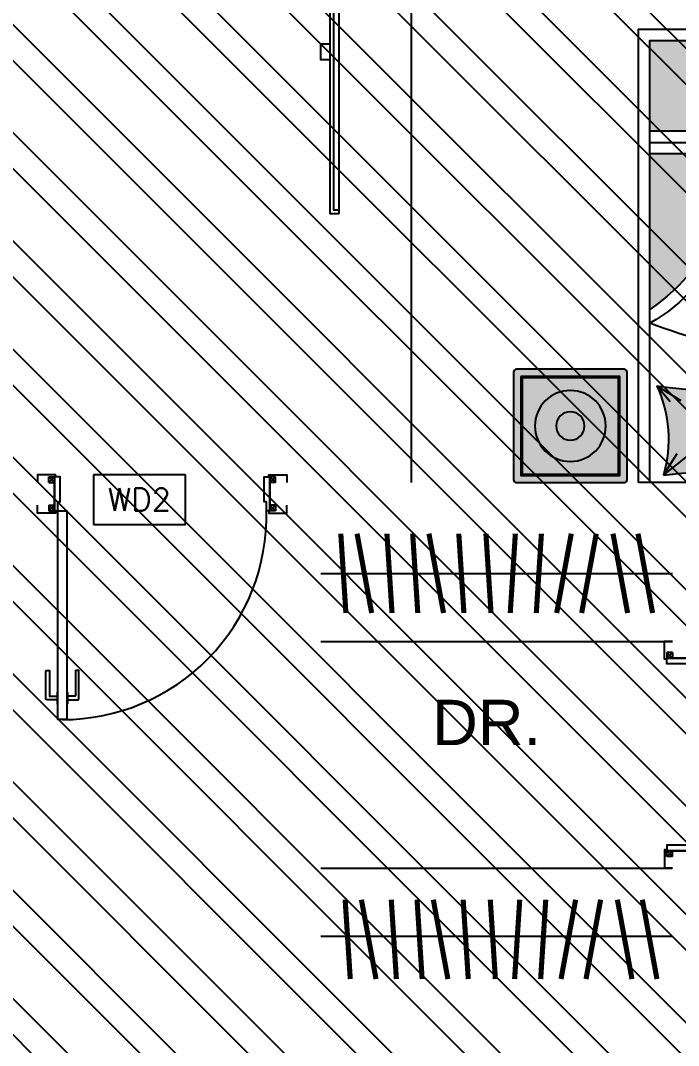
# Model space of a CAD drawing. Header units: centimetres. Extents: x -10658 to 14823, y -5448 to 3597.
# Drawn here: x -862.5 to -572.3, y 1234.8 to 1686.8 of the extents above; entities that cross this region are included whole.
import ezdxf

# ---------------------------------------------------------------- set-up
doc = ezdxf.new("R2010")
doc.units = ezdxf.units.CM
doc.header["$LTSCALE"] = 100
doc.header["$MEASUREMENT"] = 0
doc.header["$PDMODE"] = 35
for name, color, linetype in [('A0-01 FLOOR PLANS$0$CAB', 1, 'Continuous'), ('A0-01 FLOOR PLANS$0$CABINET', 4, 'Continuous'), ('A0-01 FLOOR PLANS$0$CAR', 1, 'Continuous'), ('A0-01 FLOOR PLANS$0$DOOR', 1, 'Continuous'), ('A0-01 FLOOR PLANS$0$FURNITURE', 111, 'Continuous'), ('A0-01 FLOOR PLANS$0$FURNITURE HATCH', 15, 'Continuous'), ('A0-01 FLOOR PLANS$0$TEXT', 3, 'Continuous'), ('A0-01 FLOOR PLANS$0$TEXT-SCHED', 3, 'Continuous'), ('A0-01 FLOOR PLANS$0$TILE', 252, 'Continuous'), ('DIM IN', 1, 'Continuous'), ('HATCH', 8, 'Continuous'), ('SOURROUNDING$0$KERBSTONE', 11, 'Continuous')]:
    doc.layers.add(name, color=color, linetype=linetype)
doc.styles.add('A0-01 FLOOR PLANS$0$A0-01 GROUND FLOOR PLAN - For Entry modification$0$ROMANS', font='romans')
doc.styles.add('A0-01 FLOOR PLANS$0$ART-PS-1', font='arial.ttf', dxfattribs={"height": 20})
doc.dimstyles.new('A0-01 FLOOR PLANS$0$A0-01 GROUND FLOOR PLAN - For Entry modification$0$text', dxfattribs={"dimtxt": 18, "dimasz": 10, "dimexe": 10, "dimexo": 10, "dimgap": -6, "dimtad": 1, "dimtih": 1, "dimtoh": 1, "dimdec": 0, "dimdsep": 46, "dimtxsty": 'A0-01 FLOOR PLANS$0$A0-01 GROUND FLOOR PLAN - For Entry modification$0$ROMANS', "dimblk1": 'A0-01 FLOOR PLANS$0$A0-01 GROUND FLOOR PLAN - For Entry modification$0$_ARCHTICK', "dimblk2": 'A0-01 FLOOR PLANS$0$A0-01 GROUND FLOOR PLAN - For Entry modification$0$_ARCHTICK', "dimsah": 1, "dimcen": 25, "dimdle": 10, "dimse1": 1, "dimse2": 1, "dimsd1": 1, "dimsd2": 1, "dimclrd": 1, "dimclre": 1, "dimclrt": 2, "dimadec": 0, "dimazin": 0, "dimtfac": 1, "dimtdec": 0, "dimtmove": 2, "dimatfit": 3, "dimldrblk": 'A0-01 FLOOR PLANS$0$A0-01 GROUND FLOOR PLAN - For Entry modification$0$_ARCHTICK', "dimfxl": 1, "dimtolj": 1, "dimtzin": 0, "dimarcsym": 0})

# ---------------------------------------------------------------- blocks, each defined once
blk = doc.blocks.new('SOURROUNDING')
at = {"layer": 'SOURROUNDING$0$KERBSTONE', "lineweight": 13}
h = blk.add_hatch(dxfattribs=at)
h.set_pattern_fill('AR-HBONE', color=252, scale=5, angle=90)
h.set_pattern_definition([(135, (0, 0), (-28.2842712474619, 1.731912112470987e-15), [60, -20]), (225, (-14.142135625, 14.142135625), (-28.2842712474619, 3.9523581617213e-15), [60, -20])])
h.paths.add_polyline_path([(-174.9999999999995, 1001.388733368148), (-180.2372202335287, 999.4018025608985), (-174.9999999999998, 1003.262964355024), (-174.9999999999975, 1910.06746708433), (-189.1883495621125, 1904.684598388356), (-174.9999999999975, 1915.145016474309), (-174.9999999999975, 1965.254414543792), (-177.7862639594871, 1965.570847487486), (-174.9999999999973, 1966.160834471921), (-174.9999999999961, 2515.31407094349), (-190.9484910254077, 2509.26342828679), (-174.9999999999961, 2521.021517783776), (-174.9999999999959, 2569.633347105632), (-179.5464054227816, 2570.14967738592), (-174.9999999999961, 2571.112371539958), (-174.9999999999957, 2808.000000000006), (-890.000000000025, 2808.000000000006), (-890.000000000025, 3028), (-1810.000000000075, 3028), (-1810.000000000024, 2511.189775922623), (-1925.000000000019, 2511.189775922612), (-1925.00000000004, 1979.719852353628), (-1810.000000000056, 1979.719852353628), (-1809.999999999347, 775.0000000018035), (-3028, 775.0000000018031), (-3028, 650.0000000018035), (-2728, 650.0000000018035), (-2447.999999999999, 650.000000001804), (-2428, 650.0000000018035), (-1382.065571825893, 650.0000000018035), (-1382.065571825892, 25.00000000000011), (-1257.585336144932, 25.00000000000011), (-1257.065571825896, 25.00000000316902), (-857.0655718258947, 24.99999999999989), (-732.0659801441941, 25), (-732.065571825893, 667.9999999999965), (-175.0000000000002, 668.000000000032)])
h.paths.add_polyline_path([(-1685, 828.0000000000057), (-1685, 2129.719852353604), (-1770.000000000009, 2129.719852353604), (-1770.000000000009, 2361.189775922634), (-1685, 2361.189775922634), (-1685, 2748.000000000005), (-1220, 2748.000000000005), (-1219.999999999999, 2683.000000000005), (-890, 2683.000000000005), (-300, 2683.000000000006), (-300, 788.0000000000057), (-589.9999999999995, 788.0000000000057), (-589.9999999999997, 793.0000000000057), (-817, 793.0000000000055), (-817, 713.0000000000298), (-1286.116348528466, 712.9999999999948), (-1287.5, 828.0000000000058)], flags=16)
h.paths.add_polyline_path([(-1798.226780842823, 1621.662886067414), (-1726.107733223775, 1621.662886067414), (-1726.107733223775, 1641.162886067414), (-1798.226780842823, 1641.162886067414)], flags=16)
h.paths.add_polyline_path([(-1563.971165272614, 2964.650889992762), (-999.200087509995, 2964.650889992762), (-999.200087509995, 3018.338407045968), (-1563.971165272614, 3018.338407045968)], flags=16)
blk = doc.blocks.new('A0-01 FLOOR PLANS$0$Fur_Bed_200x160_01')
at = {"layer": 'A0-01 FLOOR PLANS$0$FURNITURE HATCH'}
h = blk.add_hatch(color=256, dxfattribs=at)
h.dxf.hatch_style = 1
h.paths.add_polyline_path([(32.59241137899517, -54.06113065234968), (32.1159837848107, -54.06113065234968, 0.2752110148149844), (-43.35565615279792, -116.6082258436776, 0.1560576272068705), (-75, -76.32359690363855), (-75, -145.0000000000146), (32.59241137899517, -145.0000000000146)])
h.paths.add_polyline_path([(75, -54.06113065234967), (42.59241137898789, -54.06113065234968), (42.59241137898789, -145.0000000000146), (75, -145.0000000000146)])
h.paths.add_polyline_path([(75, -155.0000000000146), (42.59241137898789, -155.0000000000146), (42.59241137898061, -195.0000000000146), (75, -195.0000000000146)])
h.paths.add_polyline_path([(32.59241137899517, -155.0000000000146), (-75.00000000000001, -155.0000000000146), (-75, -195.0000000000146), (32.59241137899517, -195.0000000000146)])
h.paths.add_polyline_path([(-4.674747516203936, -3.335114004238562, -0.05954421792936948), (-68.90840912962446, -3.335114004238733, -0.1754611214879308), (-71.78832613964194, -42.65498139174002, -0.06962823707732739), (-4.674747516204675, -42.65498139173994, -0.2487431140689213)])
h.paths.add_polyline_path([(68.90840912961727, -3.335114004238676, -0.05954421792936806), (4.674747516190124, -3.335114004238704, -0.2487431140689205), (4.674747516190237, -42.65498139173997, -0.06962823707732782), (71.78832613963456, -42.65498139173991, -0.1754611214879305)])
for p, q in [((-68.90840912962449, -3.335114004238676), (-58.11518057233479, -11.80542306174448)), ((-68.90840912962449, -3.335114004238676), (-62.82602075512114, -12.92531238173524)), ((-4.674747516204661, -3.335114004238676), (-17.88104587355338, -10.6784405561948)), ((-4.674747516204661, -3.335114004238676), (-11.06749171992851, -13.05463467040954)), ((4.674747516190109, -3.335114004238676), (11.06749171992124, -13.05463467040954)), ((4.674747516190109, -3.335114004238676), (17.88104587355338, -10.6784405561948)), ((68.90840912961721, -3.335114004238676), (58.11518057233479, -11.80542306174448)), ((68.90840912961721, -3.335114004238676), (62.82602075511386, -12.92531238173524)), ((-71.78832613964187, -42.65498139173997), (-65.94724167097593, -35.73462997128354)), ((-4.674747516204661, -42.65498139173997), (-18.74554556967632, -34.35221944372734)), ((4.674747516190109, -42.65498139173997), (18.74554556966905, -34.35221944372734)), ((71.78832613963459, -42.65498139173997), (65.94724167096865, -35.73462997128354)), ((-71.78832613964187, -42.65498139173997), (-61.27894212194224, -36.25303391913167)), ((71.78832613963459, -42.65498139173997), (61.27894212194224, -36.25303391913167)), ((75, -54.06113065234968), (32.11598378478811, -54.06113065234968)), ((32.59241137899517, -145.0000000000146), (32.59241137899517, -54.06113065234968)), ((37.59241137898789, -195.0000000000146), (37.59241137898789, -54.06113065234968)), ((42.59241137898789, -145.0000000000146), (42.59241137898789, -54.06113065234968)), ((32.59241137899517, -145.0000000000146), (-75, -145.0000000000146)), ((75, -145.0000000000146), (42.59241137898789, -145.0000000000146)), ((-75, -150.0000000000146), (75, -150.0000000000146)), ((32.59241137899517, -155.0000000000146), (-75, -155.0000000000146)), ((32.59241137899517, -195.0000000000146), (32.59241137899517, -155.0000000000146)), ((75, -155.0000000000146), (42.59241137898789, -155.0000000000146)), ((42.59241137898061, -195.0000000000146), (42.59241137898789, -155.0000000000146))]:
    blk.add_line(p, q)
blk.add_lwpolyline([(-80, 0), (-80, -200.0000000000146), (80, -200.0000000000146), (80, 0)], close=True)
blk.add_lwpolyline([(-75, 0), (-75, -195.0000000000146), (75, -195.0000000000146), (75, 0)])
for points in [[(-71.78832613964187, -42.65498139173997, 0.1754611214879308), (-68.90840912962449, -3.335114004238676)], [(-68.90840912962449, -3.335114004238676, 0.05954421792936884), (-4.674747516204661, -3.335114004238676)], [(-4.674747516204661, -42.65498139173997, -0.2487431140689207), (-4.674747516204661, -3.335114004238676)], [(68.90840912961721, -3.335114004238676, -0.05954421792936802), (4.674747516190109, -3.335114004238676)], [(4.674747516190109, -42.65498139173997, 0.2487431140689207), (4.674747516190109, -3.335114004238676)], [(71.78832613963459, -42.65498139173997, -0.1754611214879308), (68.90840912961721, -3.335114004238676)], [(-71.78832613964187, -42.65498139173997, -0.06962823707732732), (-4.674747516204661, -42.65498139173997)], [(71.78832613963459, -42.65498139173997, 0.06962823707732797), (4.674747516190109, -42.65498139173997)], [(75, -49.06113065234968), (31.72652682128682, -49.06113065234968, 0.279779579279911), (-43.92695182691386, -109.3231374980242, 0.2105145132055709), (-75, -70.3783159936138)]]:
    blk.add_lwpolyline(points, format="xyb")
for centre, radius, start, end in [((44.12771726741062, -388.9757501423137), 340.140762137515, 92.08940962421737, 110.5014228140392), ((46.89414955822974, -148.6999969970657), 95.78574636468453, 98.87524735220505, 160.4252107891619), ((-122.1410078881599, -145.9246891780203), 84.06299227661701, 20.41051116289772, 55.89010863483734)]:
    blk.add_arc(centre, radius, start, end)
blk = doc.blocks.new('A0-01 FLOOR PLANS$0$CT2')
at = {"layer": 'A0-01 FLOOR PLANS$0$FURNITURE HATCH'}
h = blk.add_hatch(color=256, dxfattribs=at)
h.dxf.hatch_style = 1
h.paths.add_polyline_path([(0.3661165235153021, 48.38388347648379, 0.414213562373095), (-0.8838834764837884, 49.63388347648288), (-48.38388347648652, 49.63388347648288, 0.4142135623731176), (-49.63388347648652, 48.38388347648281), (-49.63388347648288, 0.8838834764841472, 0.4142135623730735), (-48.38388347648242, -0.3661165235162152), (-0.8838834764837884, -0.3661165235162116, 0.4142135623730946), (0.3661165235153021, 0.8838834764829073)])
at = {"layer": 'A0-01 FLOOR PLANS$0$FURNITURE'}
blk.add_lwpolyline([(-0.8838834764828789, -0.3661165235162116), (-48.38388347648106, -0.3661165235162116, -0.414213562373095), (-49.63388347648288, 0.8838834764828789), (-49.63388347648652, 48.38388347648288, -0.4142135623731086), (-48.38388347648652, 49.63388347648288), (-0.8838834764828789, 49.63388347648288, -0.414213562373095), (0.3661165235153021, 48.38388347648288), (0.3661165235153021, 0.8838834764837884, -0.4142135623730814)], format="xyb", close=True, dxfattribs=at)
for points in [[(-2.758883476484698, 2.758883476483788), (-46.50888347648288, 2.758883476483788), (-46.50888347648652, 46.50888347648288), (-2.758883476484698, 46.50888347648288)], [(-3.383883476484698, 3.383883476483788), (-45.88388347648288, 3.383883476483788), (-45.88388347648652, 45.88388347648288), (-3.383883476484698, 45.88388347648288)]]:
    blk.add_lwpolyline(points, close=True, dxfattribs=at)
for radius in [15.62499999999965, 6.249999999999859]:
    blk.add_circle((-24.63388347648652, 24.63388347648379), radius, dxfattribs=at)
blk = doc.blocks.new('A0-01 FLOOR PLANS$0$A$C09b082d8')
at = {"layer": 'A0-01 FLOOR PLANS$0$FURNITURE'}
blk.add_lwpolyline([(71.23434282634116, 7.999999999934516), (-74.76565717365884, 7.999999999934516), (-74.76565717365884, 4), (71.23434282634116, 4)], close=True, dxfattribs=at)
for points in [[(-73.26565717365884, 7.999999999934516), (-73.26565717365884, 5.5), (69.73434282634116, 5.5), (69.73434282634116, 7.999999999934516)], [(3.499999999961801, 4), (3.499999999961801, 0), (-3.499999999961801, 0), (-3.499999999961801, 4)]]:
    blk.add_lwpolyline(points, dxfattribs=at)
blk = doc.blocks.new('*D1745')
at = {"layer": 'A0-01 FLOOR PLANS$0$TEXT-SCHED', "color": 1, "lineweight": -2, "transparency": 16777216}
for p, q in [((-889.7282263267665, 1451.511735862904), (-930.2996548981952, 1451.511735862904)), ((-930.2996548981952, 1451.511735862904), (-930.2996548981952, 1429.511735862904)), ((-889.7282263267665, 1429.511735862904), (-889.7282263267665, 1451.511735862904)), ((-930.2996548981952, 1429.511735862904), (-889.7282263267665, 1429.511735862904))]:
    blk.add_line(p, q, dxfattribs=at)
at = {"layer": 'Defpoints', "color": 0, "transparency": 16777216}
blk.add_point((-910.0139406124699, 1440.511735862904), dxfattribs=at)
blk.add_point((-910.0139406124699, 1440.511735862904), dxfattribs=at)
blk.add_point((-910.0139406124699, 1440.511735862904), dxfattribs=at)
at = {"layer": 'A0-01 FLOOR PLANS$0$TEXT-SCHED', "color": 2, "transparency": 16777216, "insert": (-910.0139406124808, 1440.511735862904), "char_height": 8, "width": 47.14285714285714, "attachment_point": 5, "style": 'A0-01 FLOOR PLANS$0$A0-01 GROUND FLOOR PLAN - For Entry modification$0$ROMANS'}
blk.add_mtext('\\A1;{\\H1.25x;WD2}', dxfattribs=at)
blk = doc.blocks.new('A0-01 FLOOR PLANS$0$A0-01 GROUND FLOOR PLAN - For Entry modification$0$_ARCHTICK')
at = {"color": 0, "linetype": 'ByBlock', "const_width": 0.15}
blk.add_lwpolyline([(-0.5, -0.5), (0.5, 0.5)], dxfattribs=at)
blk = doc.blocks.new('A0-01 FLOOR PLANS$0$DOOR 25CM')
at = {"layer": 'A0-01 FLOOR PLANS$0$DOOR'}
blk.add_lwpolyline([(-4739.051382942911, 1353.502083427588), (-4735.051382942907, 1353.502083427601), (-4735.051382942907, 1261.502083427614), (-4739.051382942911, 1261.502083427614)], close=True, dxfattribs=at)
for points in [[(-4739.351382943201, 1344.802083427599), (-4743.846896726278, 1344.802083427575, 0.41421356237155), (-4744.346896726278, 1344.302083427575), (-4744.346896726278, 1332.002083427572, 0.414213562373095), (-4744.146896726277, 1331.802083427571), (-4742.946896726276, 1331.802083427571, 0.4142135623727761), (-4742.746896726276, 1332.002083427572), (-4742.746896726265, 1343.002083427574, -0.4142135623705012), (-4742.546896726264, 1343.202083427573), (-4739.35138294319, 1343.202083427598)], [(-4734.751382943174, 1344.802083427599), (-4730.255869160097, 1344.802083427575, -0.41421356237155), (-4729.755869160101, 1344.302083427575), (-4729.755869160101, 1332.002083427572, -0.414213562373095), (-4729.955869160098, 1331.802083427571), (-4731.155869160099, 1331.802083427571, -0.4142135623727761), (-4731.355869160099, 1332.002083427572), (-4731.35586916011, 1343.002083427574, 0.4142135623705012), (-4731.555869160111, 1343.202083427573), (-4734.751382943188, 1343.202083427598)]]:
    blk.add_lwpolyline(points, format="xyb", dxfattribs=at)
for points in [[(-4739.051382943187, 1341.50208342759), (-4739.351382943187, 1341.50208342759), (-4739.351382943187, 1346.50208342759), (-4739.051382943187, 1346.50208342759)], [(-4735.051382943187, 1341.502083427588), (-4734.751382943188, 1341.50208342759), (-4734.751382943188, 1346.50208342759), (-4735.051382943187, 1346.50208342759)]]:
    blk.add_lwpolyline(points, dxfattribs=at)
blk.add_arc((-4737.113584676754, 1263.562647144771), 89.93945779204935, 89.96037448751443, 181.3127934952219, dxfattribs=at)
blk = doc.blocks.new('A0-01 FLOOR PLANS$0$90-10')
at = {"layer": 'A0-01 FLOOR PLANS$0$DOOR', "linetype": 'Continuous'}
for p, q in [((9747.897841498716, -4467.927182984639), (9747.897841498716, -4470.427182984628)), ((9857.875893587692, -4467.927182984639), (9857.875893587692, -4470.427182984628)), ((9747.897841498927, -4482.92718298463), (9747.897841498927, -4480.427182984625)), ((9755.397841498909, -4482.927182984648), (9755.397841498909, -4480.42718298466)), ((9850.375893587929, -4482.927182984648), (9850.375893587929, -4480.42718298466)), ((9857.87589358791, -4482.92718298463), (9857.87589358791, -4480.427182984625))]:
    blk.add_line(p, q, dxfattribs=at)
at = {"layer": 'A0-01 FLOOR PLANS$0$DOOR'}
for p, q in [((9752.89784149869, -4470.427182984625), (9752.89784149869, -4467.927182984628)), ((9752.89784149869, -4467.927182984616), (9755.39784149869, -4467.927182984614)), ((9755.39784149869, -4467.927182984628), (9752.897841498694, -4470.427182984625)), ((9755.397841498687, -4470.427182984628), (9752.89784149869, -4467.927182984628)), ((9752.897841498683, -4470.427182984625), (9755.397841498687, -4470.427182984628)), ((9852.875893587718, -4467.927182984616), (9850.375893587718, -4467.927182984614)), ((9850.375893587718, -4467.927182984628), (9852.875893587714, -4470.427182984625)), ((9850.375893587721, -4470.427182984628), (9852.875893587718, -4467.927182984628)), ((9852.875893587725, -4470.427182984625), (9850.375893587721, -4470.427182984628)), ((9852.875893587718, -4470.427182984625), (9852.875893587718, -4467.927182984628)), ((9752.897841498909, -4480.427182984627), (9752.897841498909, -4482.927182984648)), ((9755.397841498909, -4482.927182984648), (9752.897841498905, -4480.427182984625)), ((9755.397841498901, -4480.427182984648), (9752.897841498909, -4482.927182984648)), ((9752.897841498952, -4480.427182984627), (9755.39784149893, -4480.427182984648)), ((9752.89784149893, -4482.927182984625), (9755.397841498905, -4482.92718298467)), ((9850.375893587929, -4482.927182984648), (9852.875893587932, -4480.427182984625)), ((9850.375893587936, -4480.427182984648), (9852.875893587929, -4482.927182984648)), ((9852.875893587885, -4480.427182984627), (9850.375893587907, -4480.427182984648)), ((9852.875893587907, -4482.927182984625), (9850.375893587932, -4482.92718298467)), ((9852.875893587929, -4480.427182984627), (9852.875893587929, -4482.927182984648))]:
    blk.add_line(p, q, dxfattribs=at)
for points in [[(9755.89784149869, -4467.927182984636), (9755.89784149869, -4466.927182984636), (9747.897841498705, -4466.927182984645), (9747.897841498716, -4467.927182984639)], [(9755.397841498687, -4467.927182984628), (9755.397841498687, -4482.92718298382)], [(9755.39784149869, -4467.927182984614), (9756.89784149869, -4467.927182984616), (9756.897841498687, -4471.927182984618), (9757.89784149869, -4471.927182984618), (9757.897841498905, -4482.92718298466), (9755.397841498905, -4482.92718298466), (9755.397841498687, -4467.927182984614)], [(9850.375893587718, -4467.927182984614), (9848.875893587718, -4467.927182984616), (9848.875893587721, -4471.927182984618), (9847.875893587718, -4471.927182984618), (9847.875893587932, -4482.92718298466), (9850.375893587932, -4482.92718298466), (9850.375893587721, -4467.927182984614)], [(9849.875893587718, -4467.927182984636), (9849.875893587718, -4466.927182984636), (9857.875893587703, -4466.927182984645), (9857.875893587692, -4467.927182984639)], [(9850.375893587721, -4467.927182984628), (9850.375893587721, -4482.92718298382)], [(9755.897841498905, -4482.927182984634), (9755.897841498905, -4483.927182984634), (9747.897841498923, -4483.927182984623), (9747.897841498927, -4482.92718298463)], [(9849.875893587932, -4482.927182984634), (9849.875893587932, -4483.927182984634), (9857.875893587914, -4483.927182984623), (9857.87589358791, -4482.92718298463)]]:
    blk.add_lwpolyline(points, dxfattribs=at)
at = {"layer": 'A0-01 FLOOR PLANS$0$DOOR', "linetype": 'Continuous', "xscale": -1}
blk.add_blockref('A0-01 FLOOR PLANS$0$DOOR 25CM', (5021.846458555783, -5729.429266412229), dxfattribs=at)
blk = doc.blocks.new('A0-01 FLOOR PLANS$0$80-10')
at = {"layer": 'A0-01 FLOOR PLANS$0$DOOR', "linetype": 'Continuous'}
for p, q in [((9975.307517767222, -4467.927182984638), (9975.307517767222, -4470.427182984628)), ((10075.2855698562, -4467.927182984638), (10075.2855698562, -4470.427182984628)), ((9975.307517767433, -4482.927182984629), (9975.307517767433, -4480.427182984624)), ((9982.807517767415, -4482.927182984648), (9982.807517767415, -4480.427182984659)), ((10067.78556985643, -4482.927182984648), (10067.78556985643, -4480.427182984659)), ((10075.28556985642, -4482.927182984629), (10075.28556985642, -4480.427182984624))]:
    blk.add_line(p, q, dxfattribs=at)
at = {"layer": 'A0-01 FLOOR PLANS$0$DOOR'}
for p, q in [((9980.307517767196, -4467.927182984615), (9982.807517767196, -4467.927182984613)), ((9980.307517767196, -4470.427182984624), (9980.307517767196, -4467.927182984628)), ((9982.807517767196, -4467.927182984628), (9980.3075177672, -4470.427182984624)), ((9982.807517767193, -4470.427182984628), (9980.307517767196, -4467.927182984628)), ((9980.307517767189, -4470.427182984624), (9982.807517767193, -4470.427182984628)), ((10070.28556985622, -4467.927182984615), (10067.78556985622, -4467.927182984613)), ((10067.78556985622, -4467.927182984628), (10070.28556985622, -4470.427182984624)), ((10067.78556985623, -4470.427182984628), (10070.28556985622, -4467.927182984628)), ((10070.28556985623, -4470.427182984624), (10067.78556985623, -4470.427182984628)), ((10070.28556985622, -4470.427182984624), (10070.28556985622, -4467.927182984628)), ((9980.307517767415, -4480.427182984626), (9980.307517767415, -4482.927182984648)), ((9982.807517767415, -4482.927182984648), (9980.30751776741, -4480.427182984624)), ((9982.807517767407, -4480.427182984648), (9980.307517767415, -4482.927182984648)), ((9980.307517767458, -4480.427182984626), (9982.807517767436, -4480.427182984648)), ((9980.307517767436, -4482.927182984624), (9982.80751776741, -4482.927182984669)), ((10067.78556985643, -4482.927182984648), (10070.28556985644, -4480.427182984624)), ((10067.78556985644, -4480.427182984648), (10070.28556985643, -4482.927182984648)), ((10070.28556985639, -4480.427182984626), (10067.78556985641, -4480.427182984648)), ((10070.28556985641, -4482.927182984624), (10067.78556985644, -4482.927182984669)), ((10070.28556985643, -4480.427182984626), (10070.28556985643, -4482.927182984648))]:
    blk.add_line(p, q, dxfattribs=at)
for points in [[(9983.307517767196, -4467.927182984635), (9983.307517767196, -4466.927182984635), (9975.30751776721, -4466.927182984644), (9975.307517767222, -4467.927182984638)], [(9982.807517767193, -4467.927182984628), (9982.807517767193, -4482.927182983819)], [(9982.807517767196, -4467.927182984613), (9984.307517767196, -4467.927182984615), (9984.307517767193, -4471.927182984617), (9985.307517767196, -4471.927182984617), (9985.30751776741, -4482.927182984659), (9982.80751776741, -4482.927182984659), (9982.807517767193, -4467.927182984613)], [(10067.78556985622, -4467.927182984613), (10066.28556985622, -4467.927182984615), (10066.28556985623, -4471.927182984617), (10065.28556985622, -4471.927182984617), (10065.28556985644, -4482.927182984659), (10067.78556985644, -4482.927182984659), (10067.78556985623, -4467.927182984613)], [(10067.28556985622, -4467.927182984635), (10067.28556985622, -4466.927182984635), (10075.28556985621, -4466.927182984644), (10075.2855698562, -4467.927182984638)], [(10067.78556985623, -4467.927182984628), (10067.78556985623, -4482.927182983819)], [(9983.30751776741, -4482.927182984633), (9983.30751776741, -4483.927182984633), (9975.307517767429, -4483.927182984622), (9975.307517767433, -4482.927182984629)], [(10067.28556985644, -4482.927182984633), (10067.28556985644, -4483.927182984633), (10075.28556985642, -4483.927182984622), (10075.28556985642, -4482.927182984629)]]:
    blk.add_lwpolyline(points, dxfattribs=at)
at = {"layer": 'A0-01 FLOOR PLANS$0$DOOR', "linetype": 'Continuous', "xscale": -0.8912784107417012, "yscale": 0.8912784107417012, "zscale": 0.8912784107417012}
blk.add_blockref('A0-01 FLOOR PLANS$0$DOOR 25CM', (5764.058446397548, -5592.276755049324), dxfattribs=at)
blk = doc.blocks.new('A0-01 FLOOR PLANS')
at = {"layer": 'A0-01 FLOOR PLANS$0$CAB', "const_width": 2.25}
for points in [[(-821.2384082014105, 1425.500000004662), (-818.9864141503786, 1390.499999995349)], [(-814.0625073252886, 1425.500000004662), (-807.623527725671, 1390.499999995349)], [(-800.8955604243383, 1425.500000004662), (-798.6435663733064, 1390.499999995349)], [(-789.5346567053202, 1425.500000004662), (-787.2826626542883, 1390.499999995349)], [(-782.3587558291983, 1425.500000004662), (-775.9197762295807, 1390.499999995349)], [(-769.1918089282481, 1425.500000004662), (-766.9398148772161, 1390.499999995349)], [(-757.2332131558505, 1425.500000004662), (-754.9812191048186, 1390.499999995349)], [(-744.248178750915, 1425.500000004662), (-746.500172801947, 1390.499999995349)], [(-732.7593446582305, 1425.500000004662), (-735.0113387092624, 1390.499999995349)], [(-719.5923977572802, 1425.500000004662), (-726.0313773568978, 1390.499999995349)], [(-708.5695021499396, 1425.500000004662), (-715.0084817495572, 1390.499999995349)], [(-701.1835059589357, 1425.500000004662), (-694.7445263593181, 1390.499999995349)], [(-690.1606103515951, 1425.500000004662), (-683.7216307519775, 1390.499999995349)], [(-819.3142026370406, 1264.063275514947), (-817.0622085860086, 1229.063275505634)], [(-812.1383017609187, 1264.063275514947), (-805.6993221613011, 1229.063275505634)], [(-798.9713548599684, 1264.063275514947), (-796.7193608089365, 1229.063275505634)], [(-787.6104511409503, 1264.063275514947), (-785.3584570899184, 1229.063275505634)], [(-780.4345502648284, 1264.063275514947), (-773.9955706652108, 1229.063275505634)], [(-767.2676033638782, 1264.063275514947), (-765.0156093128462, 1229.063275505634)], [(-755.3090075914806, 1264.063275514947), (-753.0570135404487, 1229.063275505634)], [(-742.3239731865451, 1264.063275514947), (-744.5759672375771, 1229.063275505634)], [(-730.8351390938606, 1264.063275514947), (-733.0871331448925, 1229.063275505634)], [(-717.6681921929103, 1264.063275514947), (-724.1071717925279, 1229.063275505634)], [(-706.6452965855697, 1264.063275514947), (-713.0842761851873, 1229.063275505634)], [(-699.2593003945658, 1264.063275514947), (-692.8203207949482, 1229.063275505634)], [(-688.2364047872252, 1264.063275514947), (-681.7974251876076, 1229.063275505634)]]:
    blk.add_lwpolyline(points, dxfattribs=at)
at = {"layer": 'A0-01 FLOOR PLANS$0$CABINET', "linetype": 'Continuous'}
for p, q in [((-829.9999999999995, 1408.000000000005), (-674.9999999999998, 1408.000000000005)), ((-829.9999999999995, 1378.000000000005), (-674.9999999999998, 1378.000000000005)), ((-829.9999999999998, 1278.000000000005), (-674.9999999999998, 1278.000000000005)), ((-829.9999999999998, 1248.000000000005), (-674.9999999999998, 1248.000000000005))]:
    blk.add_line(p, q, dxfattribs=at)
at = {"layer": 'A0-01 FLOOR PLANS$0$FURNITURE'}
blk.add_line((-789.9999999999998, 1448.000000000005), (-789.9999999999998, 1828.000000000005), dxfattribs=at)
at = {"layer": 'A0-01 FLOOR PLANS$0$CAR', "xscale": -1, "rotation": 270}
blk.add_blockref('A0-01 FLOOR PLANS$0$CT2', (-744.633883476481, 1497.633883476492), dxfattribs=at)
at = {"layer": 'A0-01 FLOOR PLANS$0$DOOR', "xscale": -1, "rotation": 180}
blk.add_blockref('A0-01 FLOOR PLANS$0$90-10', (-10702.89784149868, -3032.427182984382), dxfattribs=at)
at = {"layer": 'A0-01 FLOOR PLANS$0$DOOR', "rotation": 270}
blk.add_blockref('A0-01 FLOOR PLANS$0$80-10', (3805.427089697345, 11353.39897601069), dxfattribs=at)
at = {"layer": 'A0-01 FLOOR PLANS$0$FURNITURE', "xscale": -1, "rotation": 180}
blk.add_blockref('A0-01 FLOOR PLANS$0$Fur_Bed_200x160_01', (-609.9999999999999, 1448.000000000005), dxfattribs=at)
at = {"layer": 'A0-01 FLOOR PLANS$0$TILE', "rotation": 270}
blk.add_blockref('A0-01 FLOOR PLANS$0$A$C09b082d8', (-829.9999999999998, 1638.000000000005), dxfattribs=at)
at = {"layer": 'A0-01 FLOOR PLANS$0$TEXT', "style": 'A0-01 FLOOR PLANS$0$ART-PS-1'}
blk.add_text('DR.', height=20, dxfattribs=at).set_placement((-780.9764987012612, 1332.234190420147))
at = {"layer": 'A0-01 FLOOR PLANS$0$TEXT-SCHED'}
dim = blk.add_linear_dim(base=(-910.0139406124699, 1440.511735862904), p1=(-910.0139406124699, 1440.511735862904), p2=(-910.0139406124699, 1440.511735862904), angle=180, text='{\\H1.25x;WD2}', dimstyle='A0-01 FLOOR PLANS$0$A0-01 GROUND FLOOR PLAN - For Entry modification$0$text', override={"dimtxt": 8, "dimgap": -6, "dimclrt": 2}, dxfattribs=at)
dim.commit()
dim.dimension.update_dxf_attribs({"geometry": '*D1745', "text_midpoint": (-910.0139406124808, 1440.511735862904), "dimtype": 128})

msp = doc.modelspace()

# ---------------------------------------------------------------- hatches: boundary and pattern name
at = {"layer": 'HATCH', "linetype": 'Continuous', "ltscale": 15}
h = msp.add_hatch(dxfattribs=at)
h.set_pattern_fill('ANSI32', color=1, scale=90, angle=90, style=0)
h.set_pattern_definition([(135, (100, 35), (-23.86485386504598, -23.86485386504598), []), (135, (100, 50.90990255), (-23.86485386504598, -23.86485386504598), [])])
h.paths.add_polyline_path([(-320.0000000000255, 2663.000000000005), (-870.0000000000255, 2663.000000000005), (-870.0000000000255, 2173.000000000006), (-870.0000000000255, 2023.000000000006), (-890.0000000000255, 2023.000000000006), (-890.0000000000255, 2173.000000000006), (-1240.000000000025, 2173.000000000006), (-1240.000000000025, 2728.000000000005), (-1487.555502369669, 2728.000000000014), (-1556.273638521247, 2728.000000000005), (-1665.000000000025, 2728.000000000005), (-1665.000000000025, 848.0000000000057), (-890.0000000000255, 848.0000000000057), (-890.0000000000255, 998.0000000000057), (-870.0000000000255, 998.0000000000055), (-870.0000000000255, 813.0000000000056), (-570.000000000025, 813.0000000000057), (-320.0000000000255, 808.0000000000058)])

# ---------------------------------------------------------------- block references
at = {"layer": 'DIM IN'}
for name, p in [('SOURROUNDING', (-4.547473508864641e-13, 0)), ('A0-01 FLOOR PLANS', (99.99999999997408, 35))]:
    msp.add_blockref(name, p, dxfattribs=at)

doc.saveas('drawing.dxf')
